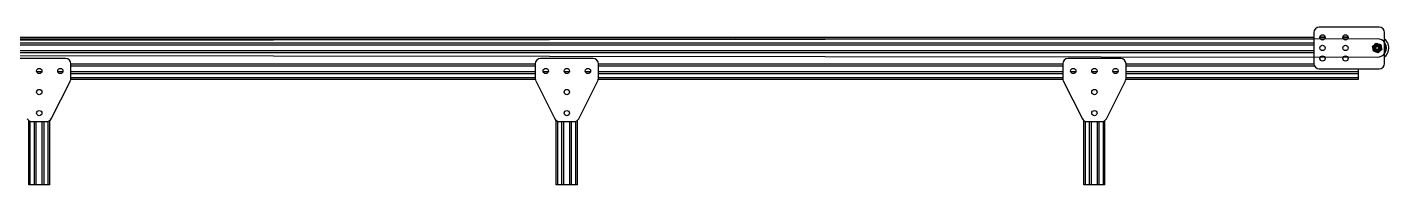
# Model space of a CAD drawing. Header units: millimetres. Extents: x 15 to 1184, y 5 to 836.
# Drawn here: x 683.1 to 812.1, y 589.1 to 604.1 of the extents above; entities that cross this region are included whole.
import ezdxf

# ---------------------------------------------------------------- set-up
doc = ezdxf.new("R2010")
doc.units = ezdxf.units.MM
doc.linetypes.add('CENTERX2', pattern=[20.32, 12.7, -2.54, 2.54, -2.54])

msp = doc.modelspace()

# ---------------------------------------------------------------- linework, layer by layer
at = {"color": 7, "linetype": 'Continuous', "lineweight": 25}
for p, q in [((811.22, 604.1), (805.52, 604.1)), ((805.02, 603.13), (659.22, 603.13)), ((750.24, 603.13), (805.02, 603.2)), ((805.02, 603.6), (805.02, 600.65)), ((806.1, 603.13), (805.59, 603.13)), ((805.6, 603.2), (806.09, 603.2)), ((808.27, 603.13), (807.76, 603.13)), ((807.77, 603.2), (808.26, 603.2)), ((811.72, 600.65), (811.72, 603.6)), ((805.02, 602.59), (659.22, 602.59)), ((805.02, 602.41), (659.22, 602.41)), ((805.02, 601.85), (659.22, 601.85)), ((805.02, 601.67), (659.22, 601.67)), ((810.59, 602.29), (810.77, 602.44)), ((811.1, 601.67), (810.88, 601.75)), ((810.94, 602.58), (811.16, 602.5)), ((811.45, 601.97), (811.27, 601.82)), ((686.72, 601.13), (681.72, 601.13)), ((687.22, 599.25), (687.22, 600.63)), ((731.22, 600.59), (687.22, 600.59)), ((731.22, 600.41), (687.22, 600.41)), ((731.22, 600.63), (731.22, 599.25)), ((736.72, 601.13), (731.72, 601.13)), ((737.22, 599.25), (737.22, 600.63)), ((781.22, 600.59), (737.22, 600.59)), ((781.22, 600.41), (737.22, 600.41)), ((781.22, 600.63), (781.22, 599.25)), ((786.72, 601.13), (781.72, 601.13)), ((787.22, 599.25), (787.22, 600.63)), ((805.02, 600.59), (787.22, 600.59)), ((805.08, 600.41), (787.22, 600.41)), ((805.52, 600.15), (811.22, 600.15)), ((809.22, 600.15), (809.22, 599.85)), ((684.45, 599.85), (683.99, 599.85)), ((685.36, 595.41), (687.17, 599.02)), ((686.45, 599.85), (685.99, 599.85)), ((731.23, 599.13), (687.21, 599.13)), ((731.22, 599.85), (687.22, 599.85)), ((731.22, 599.67), (687.22, 599.67)), ((731.27, 599.02), (733.08, 595.41)), ((732.45, 599.85), (731.99, 599.85)), ((734.45, 599.85), (733.99, 599.85)), ((735.36, 595.41), (737.17, 599.02)), ((736.45, 599.85), (735.99, 599.85)), ((781.23, 599.13), (737.21, 599.13)), ((781.22, 599.85), (737.22, 599.85)), ((781.22, 599.67), (737.22, 599.67)), ((781.27, 599.02), (783.08, 595.41)), ((782.45, 599.85), (781.99, 599.85)), ((784.45, 599.85), (783.99, 599.85)), ((785.36, 595.41), (787.17, 599.02)), ((786.45, 599.85), (785.99, 599.85)), ((809.22, 599.13), (787.21, 599.13)), ((809.22, 599.85), (787.22, 599.85)), ((809.22, 599.67), (787.22, 599.67)), ((809.22, 599.85), (809.22, 599.67)), ((809.22, 599.67), (809.22, 599.28)), ((809.22, 599.28), (809.22, 599.13)), ((683.22, 589.13), (683.22, 595.24)), ((683.53, 595.13), (684.91, 595.13)), ((683.76, 589.13), (683.76, 595.13)), ((683.94, 589.13), (683.94, 595.13)), ((684.5, 589.13), (684.5, 595.13)), ((684.68, 589.13), (684.68, 595.13)), ((685.22, 589.13), (685.22, 595.24)), ((733.22, 589.13), (733.22, 595.24)), ((733.53, 595.13), (734.91, 595.13)), ((733.76, 589.13), (733.76, 595.13)), ((733.94, 589.13), (733.94, 595.13)), ((734.5, 589.13), (734.5, 595.13)), ((734.68, 589.13), (734.68, 595.13)), ((735.22, 589.13), (735.22, 595.24)), ((783.22, 589.13), (783.22, 595.24)), ((783.53, 595.13), (784.91, 595.13)), ((783.76, 589.13), (783.76, 595.13)), ((783.94, 589.13), (783.94, 595.13)), ((784.5, 589.13), (784.5, 595.13)), ((784.68, 589.13), (784.68, 595.13)), ((785.22, 589.13), (785.22, 595.24)), ((683.37, 589.13), (683.22, 589.13)), ((683.76, 589.13), (683.37, 589.13)), ((683.94, 589.13), (683.76, 589.13)), ((684.5, 589.13), (683.94, 589.13)), ((684.68, 589.13), (684.5, 589.13)), ((685.07, 589.13), (684.68, 589.13)), ((685.22, 589.13), (685.07, 589.13)), ((733.37, 589.13), (733.22, 589.13)), ((733.76, 589.13), (733.37, 589.13)), ((733.94, 589.13), (733.76, 589.13)), ((734.5, 589.13), (733.94, 589.13)), ((734.68, 589.13), (734.5, 589.13)), ((735.07, 589.13), (734.68, 589.13)), ((735.22, 589.13), (735.07, 589.13)), ((783.37, 589.13), (783.22, 589.13)), ((783.76, 589.13), (783.37, 589.13)), ((783.94, 589.13), (783.76, 589.13)), ((784.5, 589.13), (783.94, 589.13)), ((784.68, 589.13), (784.5, 589.13)), ((785.07, 589.13), (784.68, 589.13)), ((785.22, 589.13), (785.07, 589.13))]:
    msp.add_line(p, q, dxfattribs=at)
at = {"color": 7, "linetype": 'Continuous'}
for p, q in [((811.02, 603), (507.14, 602.63)), ((811.02, 603), (507.14, 602.63)), ((811.02, 603), (507.14, 602.63)), ((507.14, 601.63), (811.02, 601.25)), ((507.14, 601.63), (811.02, 601.25)), ((507.14, 601.63), (811.02, 601.25)), ((810.89, 602.24), (810.86, 602.07)), ((810.86, 602.07), (810.89, 602.24)), ((810.86, 602.07), (810.99, 601.96)), ((810.99, 601.96), (810.86, 602.07)), ((811.05, 602.3), (810.89, 602.24)), ((810.89, 602.24), (811.05, 602.3)), ((810.99, 601.96), (811.15, 602.02)), ((811.15, 602.02), (810.99, 601.96)), ((811.18, 602.19), (811.05, 602.3)), ((811.05, 602.3), (811.18, 602.19)), ((811.15, 602.02), (811.18, 602.19)), ((811.18, 602.19), (811.15, 602.02))]:
    msp.add_line(p, q, dxfattribs=at)
at = {"color": 8, "linetype": 'Continuous', "lineweight": 25}
for p, q in [((805.02, 602.98), (659.22, 602.98)), ((806.05, 602.98), (805.63, 602.98)), ((808.23, 602.98), (807.81, 602.98)), ((731.22, 599.28), (687.22, 599.28)), ((781.22, 599.28), (737.22, 599.28)), ((809.22, 599.28), (787.22, 599.28)), ((683.37, 589.13), (683.37, 595.16)), ((685.07, 589.13), (685.07, 595.16)), ((733.37, 589.13), (733.37, 595.16)), ((735.07, 589.13), (735.07, 595.16)), ((783.37, 589.13), (783.37, 595.16)), ((785.07, 589.13), (785.07, 595.16))]:
    msp.add_line(p, q, dxfattribs=at)
at = {"color": 7, "linetype": 'Continuous', "lineweight": 25, "flags": 128}
for points in [[(811.72, 601.74), (811.76, 601.82), (811.81, 601.99)], [(811.72, 601.8), (811.74, 601.83), (811.78, 601.99)], [(811.72, 601.69), (811.79, 601.82), (811.84, 601.98)]]:
    msp.add_lwpolyline(points, dxfattribs=at)
at = {"color": 7, "linetype": 'Continuous', "lineweight": 25}
for centre, radius in [((805.84, 603.13), 0.255), ((808.02, 603.13), 0.255), ((805.84, 602.13), 0.255), ((805.84, 601.13), 0.255), ((808.02, 602.13), 0.255), ((808.02, 601.13), 0.255), ((811.02, 602.13), 0.317), ((811.02, 602.13), 0.265), ((811.02, 602.13), 0.173), ((684.22, 599.94), 0.25), ((686.22, 599.94), 0.25), ((732.22, 599.94), 0.25), ((734.22, 599.94), 0.25), ((736.22, 599.94), 0.25), ((782.22, 599.94), 0.25), ((784.22, 599.94), 0.25), ((786.22, 599.94), 0.25), ((684.22, 597.94), 0.25), ((734.22, 597.94), 0.25), ((784.22, 597.94), 0.25), ((684.22, 595.94), 0.25), ((734.22, 595.94), 0.25), ((784.22, 595.94), 0.25)]:
    msp.add_circle(centre, radius, dxfattribs=at)
at = {"color": 7, "linetype": 'CENTERX2'}
msp.add_circle((811.02, 602.13), 0.15, dxfattribs=at)
msp.add_circle((811.02, 602.13), 0.15, dxfattribs=at)
at = {"color": 7, "linetype": 'Continuous', "lineweight": 25}
for centre, radius, start, end in [((805.52, 603.6), 0.5, 90, 180), ((811.22, 603.6), 0.5, 0, 90), ((811.02, 602.13), 1.1, 349.7902, 50.4803), ((811.02, 602.13), 0.4, 129.5804, 189.5804), ((811.02, 602.13), 0.4, 189.5804, 249.5804), ((811.02, 602.13), 0.4, 69.5804, 129.5804), ((811.02, 602.13), 0.25, 195.7229, 240.5864), ((811.02, 602.13), 0.198, 179.3516, 224.9777), ((811.02, 602.13), 0.4, 249.5804, 309.5804), ((811.02, 602.13), 0.4, 9.5804, 69.5804), ((811.02, 602.13), 0.4, 309.5804, 9.5804), ((811.02, 602.13), 0.829, 349.7902, 32.3635), ((811.02, 602.13), 0.8, 349.7902, 28.9584), ((811.02, 602.13), 0.775, 349.7902, 25.4185), ((811.02, 602.13), 1.1, 309.5197, 349.7902), ((686.72, 600.63), 0.5, 0, 90), ((731.72, 600.63), 0.5, 90, 180), ((736.72, 600.63), 0.5, 0, 90), ((781.72, 600.63), 0.5, 90, 180), ((786.72, 600.63), 0.5, 0, 90), ((805.52, 600.65), 0.5, 180, 270), ((811.22, 600.65), 0.5, 270, 0), ((686.72, 599.25), 0.5, 333.4349, 0), ((731.72, 599.25), 0.5, 180, 206.5651), ((736.72, 599.25), 0.5, 333.4349, 0), ((781.72, 599.25), 0.5, 180, 206.5651), ((786.72, 599.25), 0.5, 333.4349, 0), ((683.53, 595.63), 0.5, 206.5651, 270), ((684.91, 595.63), 0.5, 270, 333.4349), ((733.53, 595.63), 0.5, 206.5651, 270), ((734.91, 595.63), 0.5, 270, 333.4349), ((783.53, 595.63), 0.5, 206.5651, 270), ((784.91, 595.63), 0.5, 270, 333.4349)]:
    msp.add_arc(centre, radius, start, end, dxfattribs=at)
at = {"color": 7, "linetype": 'Continuous'}
msp.add_arc((811.02, 602.13), 0.875, 269.9293, 90.0707, dxfattribs=at)
msp.add_arc((811.02, 602.13), 0.875, 269.9293, 90.0707, dxfattribs=at)
msp.add_arc((811.02, 602.13), 0.875, 269.9293, 90.0707, dxfattribs=at)
at = {"color": 7, "linetype": 'Continuous', "lineweight": 25}
for points, knots in [([(810.63, 602.06), (810.62, 602.12), (810.6, 602.2), (810.59, 602.27), (810.59, 602.29)], [0, 0, 0, 0, 0.745013, 1, 1, 1, 1]), ([(810.66, 601.84), (810.66, 601.87), (810.65, 601.94), (810.63, 602.02), (810.63, 602.06)], [0, 0, 0, 0, 0.401671, 1, 1, 1, 1]), ([(810.88, 601.75), (810.85, 601.77), (810.77, 601.79), (810.7, 601.82), (810.66, 601.84)], [0, 0, 0, 0, 0.461767, 1, 1, 1, 1]), ([(810.77, 602.44), (810.79, 602.46), (810.85, 602.51), (810.91, 602.56), (810.94, 602.58)], [0, 0, 0, 0, 0.461743, 1, 1, 1, 1]), ([(810.78, 602.06), (810.77, 602.1), (810.76, 602.17), (810.8, 602.27), (810.87, 602.34), (810.97, 602.38), (811.07, 602.38), (811.16, 602.35), (811.23, 602.28), (811.27, 602.18), (811.27, 602.08), (811.25, 602), (811.21, 601.97), (811.2, 601.96)], [0, 0, 0, 0, 0.108428, 0.203637, 0.295884, 0.391926, 0.485508, 0.579098, 0.675139, 0.767384, 0.862595, 0.957804, 1, 1, 1, 1]), ([(810.88, 601.99), (810.87, 601.99), (810.85, 602), (810.81, 602.02), (810.79, 602.05), (810.78, 602.06)], [0, 0, 0, 0, 0.252345, 0.504532, 1, 1, 1, 1]), ([(810.9, 601.91), (810.92, 601.9), (810.98, 601.88), (811.06, 601.89), (811.14, 601.92), (811.2, 601.97), (811.24, 602.04), (811.25, 602.12), (811.24, 602.2), (811.2, 602.27), (811.14, 602.32), (811.07, 602.34), (811, 602.35), (810.93, 602.32), (810.87, 602.28), (810.83, 602.22), (810.82, 602.16), (810.82, 602.14), (810.82, 602.13)], [0, 0, 0, 0, 0.072649, 0.145335, 0.214981, 0.284616, 0.354347, 0.421118, 0.487742, 0.55445, 0.6184, 0.682022, 0.74571, 0.806835, 0.86744, 0.928113, 0.986405, 1, 1, 1, 1]), ([(810.88, 601.99), (810.87, 602), (810.85, 602.03), (810.82, 602.09), (810.82, 602.17), (810.85, 602.24), (810.9, 602.3), (810.98, 602.33), (811.06, 602.33), (811.13, 602.3), (811.18, 602.26), (811.19, 602.23), (811.19, 602.22)], [0, 0, 0, 0, 0.053194, 0.164688, 0.279775, 0.394864, 0.506357, 0.62245, 0.735582, 0.848695, 0.96479, 1, 1, 1, 1]), ([(811.27, 601.82), (811.25, 601.8), (811.19, 601.75), (811.13, 601.7), (811.1, 601.67)], [0, 0, 0, 0, 0.461745, 1, 1, 1, 1]), ([(811.16, 602.5), (811.19, 602.49), (811.27, 602.46), (811.34, 602.44), (811.38, 602.42)], [0, 0, 0, 0, 0.461767, 1, 1, 1, 1]), ([(811.38, 602.42), (811.38, 602.4), (811.39, 602.33), (811.4, 602.25), (811.41, 602.2)], [0, 0, 0, 0, 0.254989, 1, 1, 1, 1]), ([(811.41, 602.2), (811.42, 602.15), (811.44, 602.07), (811.45, 602), (811.45, 601.97)], [0, 0, 0, 0, 0.598332, 1, 1, 1, 1])]:
    msp.add_open_spline(points, degree=3, knots=knots, dxfattribs=at)

doc.saveas('drawing.dxf')
